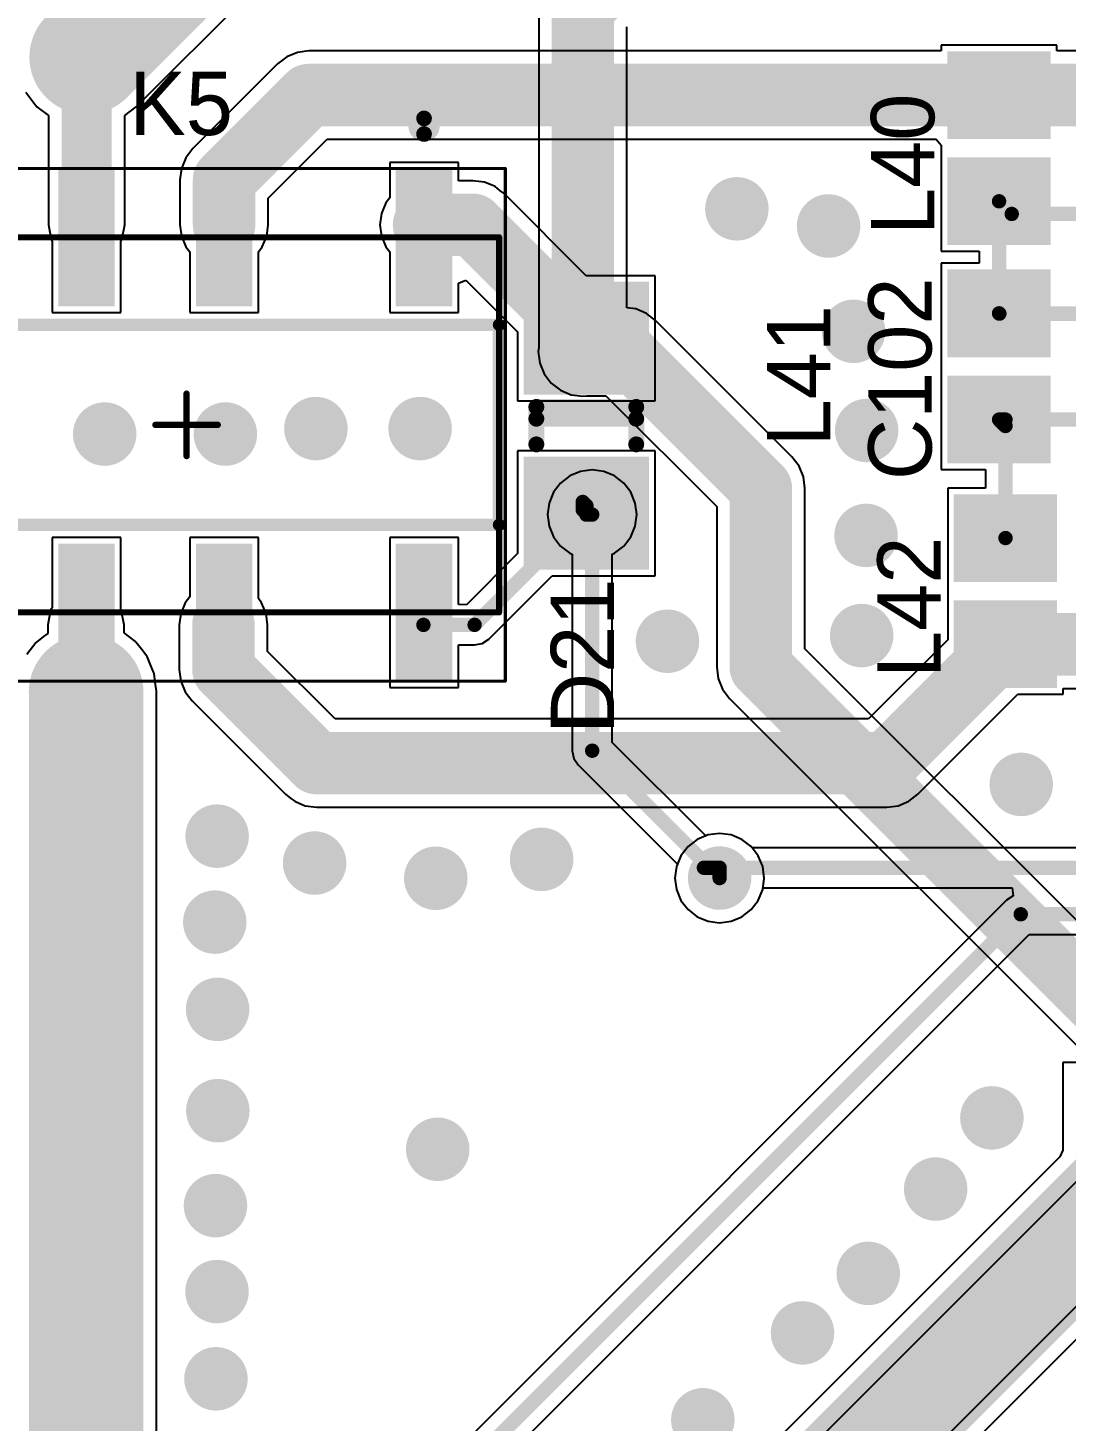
# Model space of a CAD drawing. Header units: millimetres. Extents: x 0 to 7.36, y -3.03 to 0.
# Drawn here: x 0.351 to 1.005, y -1.548 to -0.67 of the extents above; entities that cross this region are included whole.
import ezdxf

# ---------------------------------------------------------------- set-up
doc = ezdxf.new("R2010")
doc.units = ezdxf.units.MM
doc.header["$MEASUREMENT"] = 0
for name, color, linetype in [('BottomLayer', 5, 'Continuous'), ('Mechanical13', 56, 'Continuous'), ('Mechanical15', 56, 'Continuous'), ('MultiLayer', 9, 'Continuous'), ('TopLayer', 1, 'Continuous'), ('TopOverlay', 2, 'Continuous'), ('TopPaste', 8, 'Continuous'), ('TopSolder', 216, 'Continuous'), ('ViaHoleLayer', 16, 'Continuous')]:
    doc.layers.add(name, color=color, linetype=linetype)

# ---------------------------------------------------------------- blocks, each defined once
blk = doc.blocks.new('TECO_SMT_8_V_17')
at = {"layer": 'Mechanical13', "const_width": 0.003937}
for points in [[(0.1181103, 0.1968504), (-0.1181102, 0.1968504)], [(-0.1181102, -0.1968504), (-0.1181102, 0.1968504)], [(0.1181103, -0.1968504), (0.1181103, 0.1968504)], [(0.1181103, -0.1968504), (-0.1181102, -0.1968504)]]:
    blk.add_lwpolyline(points, dxfattribs=at)
at = {"layer": 'Mechanical13', "const_width": 0.0019685}
for points in [[(-0.1190944, 0.1968504, 1), (-0.117126, 0.1968504, 1)], [(-0.1190944, 0.1968504, 1), (-0.117126, 0.1968504, 1)], [(0.1171261, 0.1968504, 1), (0.1190945, 0.1968504, 1)], [(0.1171261, 0.1968504, 1), (0.1190945, 0.1968504, 1)], [(-0.1190944, -0.1968504, 1), (-0.117126, -0.1968504, 1)], [(-0.1190944, -0.1968504, 1), (-0.117126, -0.1968504, 1)], [(0.1171261, -0.1968504, 1), (0.1190945, -0.1968504, 1)], [(0.1171261, -0.1968504, 1), (0.1190945, -0.1968504, 1)]]:
    blk.add_lwpolyline(points, format="xyb", close=True, dxfattribs=at)
at = {"layer": 'Mechanical15'}
for points, const_width in [([(0.1614174, 0.2007874), (-0.1614173, 0.2007874)], 0.0019685), ([(-0.1614173, -0.2007874), (-0.1614173, 0.2007874)], 0.0019685), ([(0.1614174, -0.2007874), (0.1614174, 0.2007874)], 0.0019685), ([(0, -0.019685), (0, 0.019685)], 0.003937), ([(0.019685, 0), (-0.019685, 0)], 0.003937), ([(0.1614174, -0.2007874), (-0.1614173, -0.2007874)], 0.0019685)]:
    blk.add_lwpolyline(points, dxfattribs=dict(at, const_width=const_width))
for points, const_width in [([(-0.1619094, 0.2007874, 1), (-0.1609252, 0.2007874, 1)], 0.0009842), ([(-0.1619094, 0.2007874, 1), (-0.1609252, 0.2007874, 1)], 0.0009842), ([(0.1609253, 0.2007874, 1), (0.1619095, 0.2007874, 1)], 0.0009842), ([(0.1609253, 0.2007874, 1), (0.1619095, 0.2007874, 1)], 0.0009842), ([(-0.0009842, 0.019685, 1), (0.0009842, 0.019685, 1)], 0.0019685), ([(-0.0206692, 0, 1), (-0.0187008, 0, 1)], 0.0019685), ([(0.0187008, 0, 1), (0.0206692, 0, 1)], 0.0019685), ([(-0.0009842, -0.019685, 1), (0.0009842, -0.019685, 1)], 0.0019685), ([(-0.1619094, -0.2007874, 1), (-0.1609252, -0.2007874, 1)], 0.0009842), ([(-0.1619094, -0.2007874, 1), (-0.1609252, -0.2007874, 1)], 0.0009842), ([(0.1609253, -0.2007874, 1), (0.1619095, -0.2007874, 1)], 0.0009842), ([(0.1609253, -0.2007874, 1), (0.1619095, -0.2007874, 1)], 0.0009842)]:
    blk.add_lwpolyline(points, format="xyb", close=True, dxfattribs=dict(at, const_width=const_width))
at = {"layer": 'TopLayer'}
for points in [[(-0.0787401, 0.1633858), (-0.1574803, 0.1633858), (-0.0787401, 0.1358268), (-0.1574803, 0.1358268)], [(0.1574804, 0.1633858), (0.0787402, 0.1633858), (0.1574804, 0.1358268), (0.0787402, 0.1358268)], [(-0.0787401, 0.0374015), (-0.1574803, 0.0374015), (-0.0787401, 0.0098425), (-0.1574803, 0.0098425)], [(0.1574804, 0.0374015), (0.0787402, 0.0374015), (0.1574804, 0.0098425), (0.0787402, 0.0098425)], [(-0.0787401, -0.0492126), (-0.1574803, -0.0492126), (-0.0787401, -0.0767716), (-0.1574803, -0.0767716)], [(0.1574804, -0.0492126), (0.0787402, -0.0492126), (0.1574804, -0.0767716), (0.0787402, -0.0767716)], [(-0.0787401, -0.1358268), (-0.1574803, -0.1358268), (-0.0787401, -0.1633858), (-0.1574803, -0.1633858)], [(0.1574804, -0.1358268), (0.0787402, -0.1358268), (0.1574804, -0.1633858), (0.0787402, -0.1633858)]]:
    blk.add_solid(points, dxfattribs=at)
at = {"layer": 'TopOverlay', "const_width": 0.007874}
for points in [[(0.0629922, 0.1968504), (-0.0629921, 0.1968504)], [(-0.0629921, -0.1968504), (-0.0629921, 0.1968504)], [(0.0629922, -0.1968504), (0.0629922, 0.1968504)], [(0.0629922, -0.1968504), (-0.0629921, -0.1968504)]]:
    blk.add_lwpolyline(points, dxfattribs=at)
at = {"layer": 'TopOverlay'}
for points, const_width in [([(-0.0649606, 0.1968504, 1), (-0.0610236, 0.1968504, 1)], 0.003937), ([(-0.0649606, 0.1968504, 1), (-0.0610236, 0.1968504, 1)], 0.003937), ([(0.0610237, 0.1968504, 1), (0.0649607, 0.1968504, 1)], 0.003937), ([(0.0610237, 0.1968504, 1), (0.0649607, 0.1968504, 1)], 0.003937), ([(-0.1831889, 0.1496063, 1), (-0.1930315, 0.1496063, 1)], 0.0098425), ([(-0.1954921, 0.1496063, 1), (-0.1905709, 0.1496063, 1)], 0.0049212), ([(-0.1856495, 0.1496063, 1), (-0.1807283, 0.1496063, 1)], 0.0049212), ([(-0.0649606, -0.1968504, 1), (-0.0610236, -0.1968504, 1)], 0.003937), ([(-0.0649606, -0.1968504, 1), (-0.0610236, -0.1968504, 1)], 0.003937), ([(0.0610237, -0.1968504, 1), (0.0649607, -0.1968504, 1)], 0.003937), ([(0.0610237, -0.1968504, 1), (0.0649607, -0.1968504, 1)], 0.003937)]:
    blk.add_lwpolyline(points, format="xyb", close=True, dxfattribs=dict(at, const_width=const_width))
at = {"layer": 'TopPaste'}
for points in [[(-0.0787401, 0.1633858), (-0.1574803, 0.1633858), (-0.0787401, 0.1358268), (-0.1574803, 0.1358268)], [(0.1574804, 0.1633858), (0.0787402, 0.1633858), (0.1574804, 0.1358268), (0.0787402, 0.1358268)], [(-0.0787401, 0.0374015), (-0.1574803, 0.0374015), (-0.0787401, 0.0098425), (-0.1574803, 0.0098425)], [(0.1574804, 0.0374015), (0.0787402, 0.0374015), (0.1574804, 0.0098425), (0.0787402, 0.0098425)], [(-0.0787401, -0.0492126), (-0.1574803, -0.0492126), (-0.0787401, -0.0767716), (-0.1574803, -0.0767716)], [(0.1574804, -0.0492126), (0.0787402, -0.0492126), (0.1574804, -0.0767716), (0.0787402, -0.0767716)], [(-0.0787401, -0.1358268), (-0.1574803, -0.1358268), (-0.0787401, -0.1633858), (-0.1574803, -0.1633858)], [(0.1574804, -0.1358268), (0.0787402, -0.1358268), (0.1574804, -0.1633858), (0.0787402, -0.1633858)]]:
    blk.add_solid(points, dxfattribs=at)
at = {"layer": 'TopSolder'}
for points in [[(-0.0747401, 0.1673858), (-0.1614803, 0.1673858), (-0.0747401, 0.1318268), (-0.1614803, 0.1318268)], [(0.1614804, 0.1673858), (0.0747402, 0.1673858), (0.1614804, 0.1318268), (0.0747402, 0.1318268)], [(-0.0747401, 0.0414015), (-0.1614803, 0.0414015), (-0.0747401, 0.0058425), (-0.1614803, 0.0058425)], [(0.1614804, 0.0414015), (0.0747402, 0.0414015), (0.1614804, 0.0058425), (0.0747402, 0.0058425)], [(-0.0747401, -0.0452126), (-0.1614803, -0.0452126), (-0.0747401, -0.0807716), (-0.1614803, -0.0807716)], [(0.1614804, -0.0452126), (0.0747402, -0.0452126), (0.1614804, -0.0807716), (0.0747402, -0.0807716)], [(-0.0747401, -0.1318268), (-0.1614803, -0.1318268), (-0.0747401, -0.1673858), (-0.1614803, -0.1673858)], [(0.1614804, -0.1318268), (0.0747402, -0.1318268), (0.1614804, -0.1673858), (0.0747402, -0.1673858)]]:
    blk.add_solid(points, dxfattribs=at)
blk = doc.blocks.new('1N4148_111')
at = {"layer": 'TopLayer'}
for points in [[(-0.0866141, -0.035433), (-0.0236221, -0.035433), (-0.0866141, 0.035433), (-0.0236221, 0.035433)], [(0.0236221, -0.035433), (0.0866141, -0.035433), (0.0236221, 0.035433), (0.0866141, 0.035433)]]:
    blk.add_solid(points, dxfattribs=at)
at = {"layer": 'TopOverlay', "const_width": 0.01}
for points in [[(-0.011815, -0.0314646), (-0.011815, 0.0314646)], [(0.0117795, 0.0314646), (-0.0117795, 0.0314646)], [(-0.0043661, -0.0314646), (-0.0043661, 0.0314646)], [(0.0117795, -0.0314646), (-0.0117795, -0.0314646)]]:
    blk.add_lwpolyline(points, dxfattribs=at)
at = {"layer": 'TopOverlay', "const_width": 0.005}
for points in [[(-0.014315, 0.0314646, 1), (-0.009315, 0.0314646, 1)], [(-0.0142795, 0.0314646, 1), (-0.0092795, 0.0314646, 1)], [(-0.0068661, 0.0314646, 1), (-0.0018661, 0.0314646, 1)], [(0.0092795, 0.0314646, 1), (0.0142795, 0.0314646, 1)], [(-0.014315, -0.0314646, 1), (-0.009315, -0.0314646, 1)], [(-0.0142795, -0.0314646, 1), (-0.0092795, -0.0314646, 1)], [(-0.0068661, -0.0314646, 1), (-0.0018661, -0.0314646, 1)], [(0.0092795, -0.0314646, 1), (0.0142795, -0.0314646, 1)]]:
    blk.add_lwpolyline(points, format="xyb", close=True, dxfattribs=at)
at = {"layer": 'TopPaste'}
for points in [[(-0.0866141, -0.035433), (-0.0236221, -0.035433), (-0.0866141, 0.035433), (-0.0236221, 0.035433)], [(0.0236221, -0.035433), (0.0866141, -0.035433), (0.0236221, 0.035433), (0.0866141, 0.035433)]]:
    blk.add_solid(points, dxfattribs=at)
at = {"layer": 'TopSolder'}
for points in [[(-0.0906141, -0.039433), (-0.0196221, -0.039433), (-0.0906141, 0.039433), (-0.0196221, 0.039433)], [(0.0196221, -0.039433), (0.0906141, -0.039433), (0.0196221, 0.039433), (0.0906141, 0.039433)]]:
    blk.add_solid(points, dxfattribs=at)
blk = doc.blocks.new('IND_0805_246')
at = {"layer": 'TopLayer'}
for points in [[(-0.0570866, -0.0285433), (-0.0098426, -0.0285433), (-0.0570866, 0.0285433), (-0.0098426, 0.0285433)], [(0.0098426, -0.0285433), (0.0570866, -0.0285433), (0.0098426, 0.0285433), (0.0570866, 0.0285433)]]:
    blk.add_solid(points, dxfattribs=at)
at = {"layer": 'TopPaste'}
for points in [[(-0.0570866, -0.0285433), (-0.0098426, -0.0285433), (-0.0570866, 0.0285433), (-0.0098426, 0.0285433)], [(0.0098426, -0.0285433), (0.0570866, -0.0285433), (0.0098426, 0.0285433), (0.0570866, 0.0285433)]]:
    blk.add_solid(points, dxfattribs=at)
at = {"layer": 'TopSolder'}
for points in [[(-0.0610866, -0.0325433), (-0.0058426, -0.0325433), (-0.0610866, 0.0325433), (-0.0058426, 0.0325433)], [(0.0058426, -0.0325433), (0.0610866, -0.0325433), (0.0058426, 0.0325433), (0.0610866, 0.0325433)]]:
    blk.add_solid(points, dxfattribs=at)
blk = doc.blocks.new('IND_0805_247')
at = {"layer": 'TopLayer'}
for points in [[(-0.0570866, -0.0285433), (-0.0098426, -0.0285433), (-0.0570866, 0.0285433), (-0.0098426, 0.0285433)], [(0.0098426, -0.0285433), (0.0570866, -0.0285433), (0.0098426, 0.0285433), (0.0570866, 0.0285433)]]:
    blk.add_solid(points, dxfattribs=at)
at = {"layer": 'TopPaste'}
for points in [[(-0.0570866, -0.0285433), (-0.0098426, -0.0285433), (-0.0570866, 0.0285433), (-0.0098426, 0.0285433)], [(0.0098426, -0.0285433), (0.0570866, -0.0285433), (0.0098426, 0.0285433), (0.0570866, 0.0285433)]]:
    blk.add_solid(points, dxfattribs=at)
at = {"layer": 'TopSolder'}
for points in [[(-0.0610866, -0.0325433), (-0.0058426, -0.0325433), (-0.0610866, 0.0325433), (-0.0058426, 0.0325433)], [(0.0058426, -0.0325433), (0.0610866, -0.0325433), (0.0058426, 0.0325433), (0.0610866, 0.0325433)]]:
    blk.add_solid(points, dxfattribs=at)
blk = doc.blocks.new('IND_0805_285')
at = {"layer": 'TopLayer'}
for points in [[(-0.0570866, -0.0285433), (-0.0098426, -0.0285433), (-0.0570866, 0.0285433), (-0.0098426, 0.0285433)], [(0.0098426, -0.0285433), (0.0570866, -0.0285433), (0.0098426, 0.0285433), (0.0570866, 0.0285433)]]:
    blk.add_solid(points, dxfattribs=at)
at = {"layer": 'TopPaste'}
for points in [[(-0.0570866, -0.0285433), (-0.0098426, -0.0285433), (-0.0570866, 0.0285433), (-0.0098426, 0.0285433)], [(0.0098426, -0.0285433), (0.0570866, -0.0285433), (0.0098426, 0.0285433), (0.0570866, 0.0285433)]]:
    blk.add_solid(points, dxfattribs=at)
at = {"layer": 'TopSolder'}
for points in [[(-0.0610866, -0.0325433), (-0.0058426, -0.0325433), (-0.0610866, 0.0325433), (-0.0058426, 0.0325433)], [(0.0058426, -0.0325433), (0.0610866, -0.0325433), (0.0058426, 0.0325433), (0.0610866, 0.0325433)]]:
    blk.add_solid(points, dxfattribs=at)

msp = doc.modelspace()

# ---------------------------------------------------------------- linework, layer by layer
at = {"layer": 'BottomLayer'}
for p, q in [((0.6724985, -0.6579252), (0.6724985, -0.8716972)), ((0.7280921, -0.8465371), (0.7280921, -0.669439)), ((0.733588, -0.8472607), (0.7280921, -0.8465371)), ((0.7402921, -0.8500376), (0.733588, -0.8472607)), ((0.746049, -0.854455), (0.7402921, -0.8500376)), ((0.832049, -0.940455), (0.746049, -0.854455)), ((0.6724985, -0.8716972), (0.6721808, -0.8741103)), ((0.6721808, -0.8741103), (0.6731388, -0.8813869)), ((0.6731388, -0.8813869), (0.6759474, -0.8881675)), ((0.6759474, -0.8881675), (0.6804153, -0.8939903)), ((0.6804153, -0.8939903), (0.686238, -0.8984582)), ((0.686238, -0.8984582), (0.6930187, -0.9012668)), ((0.6930187, -0.9012668), (0.7002953, -0.9022248)), ((0.7002953, -0.9022248), (0.7027084, -0.9019071)), ((0.7027084, -0.9019071), (0.7148799, -0.9019071)), ((0.7148799, -0.9019071), (0.7845969, -0.9716241)), ((0.8364664, -0.9462119), (0.832049, -0.940455)), ((0.8392433, -0.952916), (0.8364664, -0.9462119)), ((0.6921396, -0.9524317), (0.6863169, -0.9568996)), ((0.6989203, -0.9496231), (0.6921396, -0.9524317)), ((0.7061969, -0.9486651), (0.6989203, -0.9496231)), ((0.7134735, -0.9496231), (0.7061969, -0.9486651)), ((0.7202542, -0.9524317), (0.7134735, -0.9496231)), ((0.7260769, -0.9568996), (0.7202542, -0.9524317)), ((0.8401905, -0.9601103), (0.8392433, -0.952916)), ((0.681849, -0.9627223), (0.6790404, -0.969503)), ((0.6863169, -0.9568996), (0.681849, -0.9627223)), ((0.7305448, -0.9627223), (0.7260769, -0.9568996)), ((0.7333534, -0.969503), (0.7305448, -0.9627223)), ((0.8401905, -1.0613445), (0.8401905, -0.9601103)), ((0.6790404, -0.969503), (0.6780824, -0.9767796)), ((0.7343114, -0.9767796), (0.7333534, -0.969503)), ((0.7845969, -0.9716241), (0.7845969, -1.0728583)), ((0.6780824, -0.9767796), (0.6790404, -0.9840562)), ((0.7333534, -0.9840562), (0.7343114, -0.9767796)), ((0.6790404, -0.9840562), (0.681849, -0.9908369)), ((0.681849, -0.9908369), (0.6863169, -0.9966596)), ((0.7260769, -0.9966596), (0.7305448, -0.9908369)), ((0.7305448, -0.9908369), (0.7333534, -0.9840562)), ((0.6863169, -0.9966596), (0.6921396, -1.0011275)), ((0.7202542, -1.0011275), (0.7260769, -0.9966596)), ((0.6921396, -1.0011275), (0.6935524, -1.0017127)), ((0.6935524, -1.0017127), (0.6935524, -1.1254764)), ((0.7188414, -1.0017127), (0.7202542, -1.0011275)), ((0.7188414, -1.1202389), (0.7188414, -1.0017127)), ((1.0908775, -1.3120315), (0.8401905, -1.0613445)), ((0.7845969, -1.0728583), (0.7855441, -1.0800526)), ((0.7855441, -1.0800526), (0.788321, -1.0867567)), ((0.788321, -1.0867567), (0.7927384, -1.0925136)), ((0.7927384, -1.0925136), (1.0515673, -1.3513425)), ((0.7777556, -1.1791531), (0.7188414, -1.1202389)), ((0.6935524, -1.1254764), (0.6945149, -1.1303153)), ((0.6945149, -1.1303153), (0.6972559, -1.1344174)), ((0.6972559, -1.1344174), (0.7598736, -1.1970351)), ((0.7791683, -1.1785679), (0.7777556, -1.1791531)), ((0.7864449, -1.1776099), (0.7791683, -1.1785679)), ((0.7937215, -1.1785679), (0.7864449, -1.1776099)), ((0.8005022, -1.1813765), (0.7937215, -1.1785679)), ((0.8063249, -1.1858444), (0.8005022, -1.1813765)), ((0.8107928, -1.1916671), (0.8063249, -1.1858444)), ((0.8136014, -1.1984478), (0.8107928, -1.1916671)), ((0.7592884, -1.1984478), (0.7583304, -1.2057244)), ((0.7598736, -1.1970351), (0.7592884, -1.1984478)), ((0.8145594, -1.2057244), (0.8136014, -1.1984478)), ((0.7583304, -1.2057244), (0.7592884, -1.213001)), ((0.8136014, -1.213001), (0.8145594, -1.2057244)), ((0.7592884, -1.213001), (0.762097, -1.2197817)), ((0.762097, -1.2197817), (0.7665649, -1.2256044)), ((0.8063249, -1.2256044), (0.8107928, -1.2197817)), ((0.8107928, -1.2197817), (0.8136014, -1.213001)), ((0.7665649, -1.2256044), (0.7723876, -1.2300723)), ((0.8005022, -1.2300723), (0.8063249, -1.2256044)), ((0.7723876, -1.2300723), (0.7791683, -1.2328809)), ((0.7791683, -1.2328809), (0.7864449, -1.2338389)), ((0.7864449, -1.2338389), (0.7937215, -1.2328809)), ((0.7937215, -1.2328809), (0.8005022, -1.2300723)), ((1.0515672, -1.3563425), (0.6904984, -1.7174076)), ((0.7379504, -1.7485769), (1.1130332, -1.373498))]:
    msp.add_line(p, q, dxfattribs=at)
for points, const_width in [([(0.7002953, -0.6579252), (1.0421457, -0.3160748)], 0.0393701), ([(0.7002953, -0.8741103), (0.7002953, -0.6579252)], 0.0393701), ([(0.7002953, -0.8741103), (0.7263937, -0.8741103)], 0.0393701), ([(0.7263937, -0.8741103), (0.8123937, -0.9601103)], 0.0393701), ([(0.8123937, -1.0728583), (0.8123937, -0.9601103)], 0.0393701), ([(0.7061969, -1.1254764), (0.7061969, -0.9767796)], 0.0090551), ([(0.8123937, -1.0728583), (1.093378, -1.3538426)], 0.0393701), ([(0.7061969, -1.1254764), (0.7864449, -1.2057244)], 0.0090551), ([(0.7101536, -1.737063), (1.093378, -1.3538426)], 0.0393701)]:
    msp.add_lwpolyline(points, dxfattribs=dict(at, const_width=const_width))
for points, const_width in [([(0.6904528, -0.6579252, 1), (0.7101378, -0.6579252, 1)], 0.019685), ([(0.6904528, -0.6579252, 1), (0.7101378, -0.6579252, 1)], 0.019685), ([(0.7873189, -0.7841654, 1), (0.8073189, -0.7841654, 1)], 0.02), ([(0.8450906, -0.7949922, 1), (0.8650906, -0.7949922, 1)], 0.02), ([(0.8608544, -0.8613307, 1), (0.8808544, -0.8613307, 1)], 0.02), ([(0.6902953, -0.8741103, 1), (0.7102953, -0.8741103, 1)], 0.02), ([(0.6904528, -0.8741103, 1), (0.7101378, -0.8741103, 1)], 0.019685), ([(0.6904528, -0.8741103, 1), (0.7101378, -0.8741103, 1)], 0.019685), ([(0.7165512, -0.8741103, 1), (0.7362362, -0.8741103, 1)], 0.019685), ([(0.7165512, -0.8741103, 1), (0.7362362, -0.8741103, 1)], 0.019685), ([(0.5221299, -0.9225866, 1), (0.5421299, -0.9225866, 1)], 0.02), ([(0.5877835, -0.9225866, 1), (0.6077835, -0.9225866, 1)], 0.02), ([(0.8690984, -0.9238071, 1), (0.8890984, -0.9238071, 1)], 0.02), ([(0.3890866, -0.9260394, 1), (0.4090866, -0.9260394, 1)], 0.02), ([(0.4651103, -0.9260394, 1), (0.4851103, -0.9260394, 1)], 0.02), ([(0.8025512, -0.9601103, 1), (0.8222362, -0.9601103, 1)], 0.019685), ([(0.8025512, -0.9601103, 1), (0.8222362, -0.9601103, 1)], 0.019685), ([(0.6961969, -0.9767796, 1), (0.7161969, -0.9767796, 1)], 0.02), ([(0.7039331, -0.9767796, 1), (0.7084607, -0.9767796, 1)], 0.0045275), ([(0.8687087, -0.9898977, 1), (0.8887087, -0.9898977, 1)], 0.02), ([(0.8659567, -1.0529646, 1), (0.8859567, -1.0529646, 1)], 0.02), ([(0.7435984, -1.0565315, 1), (0.7635984, -1.0565315, 1)], 0.02), ([(0.8025512, -1.0728583, 1), (0.8222362, -1.0728583, 1)], 0.019685), ([(0.8025512, -1.0728583, 1), (0.8222362, -1.0728583, 1)], 0.019685), ([(0.7039331, -1.1254764, 1), (0.7084607, -1.1254764, 1)], 0.0045275), ([(0.7039331, -1.1254764, 1), (0.7084607, -1.1254764, 1)], 0.0045275), ([(0.9664449, -1.1467205, 1), (0.9864449, -1.1467205, 1)], 0.02), ([(0.4599134, -1.1793111, 1), (0.4799134, -1.1793111, 1)], 0.02), ([(0.6643347, -1.1939252, 1), (0.6843347, -1.1939252, 1)], 0.02), ([(0.5213189, -1.1962599, 1), (0.5413189, -1.1962599, 1)], 0.02), ([(0.5976575, -1.2058426, 1), (0.6176575, -1.2058426, 1)], 0.02), ([(0.7764449, -1.2057244, 1), (0.7964449, -1.2057244, 1)], 0.02), ([(0.7841811, -1.2057244, 1), (0.7887087, -1.2057244, 1)], 0.0045275), ([(0.4584449, -1.2334607, 1), (0.4784449, -1.2334607, 1)], 0.02), ([(0.4602047, -1.2884134, 1), (0.4802047, -1.2884134, 1)], 0.02), ([(0.4603504, -1.3522363, 1), (0.4803504, -1.3522363, 1)], 0.02), ([(0.9479646, -1.3567638, 1), (0.9679646, -1.3567638, 1)], 0.02), ([(0.5988859, -1.3765276, 1), (0.6188859, -1.3765276, 1)], 0.02), ([(0.9125591, -1.4016063, 1), (0.9325591, -1.4016063, 1)], 0.02), ([(0.4588859, -1.4120237, 1), (0.4788859, -1.4120237, 1)], 0.02), ([(0.8700748, -1.4547126, 1), (0.8900748, -1.4547126, 1)], 0.02), ([(0.4598347, -1.4661733, 1), (0.4798347, -1.4661733, 1)], 0.02), ([(0.8286811, -1.4921929, 1), (0.8486811, -1.4921929, 1)], 0.02), ([(0.4591772, -1.521126, 1), (0.4791772, -1.521126, 1)], 0.02), ([(0.7658859, -1.5469292, 1), (0.7858859, -1.5469292, 1)], 0.02)]:
    msp.add_lwpolyline(points, format="xyb", close=True, dxfattribs=dict(at, const_width=const_width))
at = {"layer": 'MultiLayer', "const_width": 0.02}
for points in [[(0.7873189, -0.7841654, 1), (0.8073189, -0.7841654, 1)], [(0.8450906, -0.7949922, 1), (0.8650906, -0.7949922, 1)], [(0.8608544, -0.8613307, 1), (0.8808544, -0.8613307, 1)], [(0.6902953, -0.8741103, 1), (0.7102953, -0.8741103, 1)], [(0.5221299, -0.9225866, 1), (0.5421299, -0.9225866, 1)], [(0.5877835, -0.9225866, 1), (0.6077835, -0.9225866, 1)], [(0.8690984, -0.9238071, 1), (0.8890984, -0.9238071, 1)], [(0.3890866, -0.9260394, 1), (0.4090866, -0.9260394, 1)], [(0.4651103, -0.9260394, 1), (0.4851103, -0.9260394, 1)], [(0.6961969, -0.9767796, 1), (0.7161969, -0.9767796, 1)], [(0.8687087, -0.9898977, 1), (0.8887087, -0.9898977, 1)], [(0.8659567, -1.0529646, 1), (0.8859567, -1.0529646, 1)], [(0.7435984, -1.0565315, 1), (0.7635984, -1.0565315, 1)], [(0.9664449, -1.1467205, 1), (0.9864449, -1.1467205, 1)], [(0.4599134, -1.1793111, 1), (0.4799134, -1.1793111, 1)], [(0.6643347, -1.1939252, 1), (0.6843347, -1.1939252, 1)], [(0.5213189, -1.1962599, 1), (0.5413189, -1.1962599, 1)], [(0.5976575, -1.2058426, 1), (0.6176575, -1.2058426, 1)], [(0.7764449, -1.2057244, 1), (0.7964449, -1.2057244, 1)], [(0.4584449, -1.2334607, 1), (0.4784449, -1.2334607, 1)], [(0.4602047, -1.2884134, 1), (0.4802047, -1.2884134, 1)], [(0.4603504, -1.3522363, 1), (0.4803504, -1.3522363, 1)], [(0.9479646, -1.3567638, 1), (0.9679646, -1.3567638, 1)], [(0.5988859, -1.3765276, 1), (0.6188859, -1.3765276, 1)], [(0.9125591, -1.4016063, 1), (0.9325591, -1.4016063, 1)], [(0.4588859, -1.4120237, 1), (0.4788859, -1.4120237, 1)], [(0.8700748, -1.4547126, 1), (0.8900748, -1.4547126, 1)], [(0.4598347, -1.4661733, 1), (0.4798347, -1.4661733, 1)], [(0.8286811, -1.4921929, 1), (0.8486811, -1.4921929, 1)], [(0.4591772, -1.521126, 1), (0.4791772, -1.521126, 1)], [(0.7658859, -1.5469292, 1), (0.7858859, -1.5469292, 1)]]:
    msp.add_lwpolyline(points, format="xyb", close=True, dxfattribs=at)
at = {"layer": 'TopLayer'}
for p, q in [((0.4189774, -0.7198908), (0.4926667, -0.6462016)), ((0.9989173, -0.681004), (0.9260827, -0.681004)), ((0.9260827, -0.681004), (0.9260827, -0.6847032)), ((0.9989173, -0.6847032), (0.9989173, -0.681004)), ((0.5080061, -0.6928447), (0.4546282, -0.7462227)), ((0.513763, -0.6884273), (0.5080061, -0.6928447)), ((0.520467, -0.6856504), (0.513763, -0.6884273)), ((0.5276614, -0.6847032), (0.520467, -0.6856504)), ((0.9260827, -0.6847032), (0.5276614, -0.6847032)), ((1.0125985, -0.6847032), (0.9989173, -0.6847032)), ((0.3493248, -0.7107209), (0.3563612, -0.7198908)), ((0.3563612, -0.7198908), (0.3635845, -0.7254335)), ((0.3635845, -0.7254335), (0.3635845, -0.7942638)), ((0.4117541, -0.7254335), (0.4189774, -0.7198908)), ((0.4117541, -0.7942638), (0.4117541, -0.7254335)), ((0.5020803, -0.7773918), (0.5391752, -0.7402968)), ((0.5391752, -0.7402968), (0.922942, -0.7402968)), ((0.922942, -0.7402968), (0.9260825, -0.743996)), ((0.9260825, -0.743996), (0.9260825, -0.7479333)), ((0.4502108, -0.7519796), (0.4474339, -0.7586837)), ((0.4546282, -0.7462227), (0.4502108, -0.7519796)), ((0.9260825, -0.7479333), (0.9260827, -0.7479333)), ((0.9260827, -0.7479333), (0.9260827, -0.8109252)), ((0.4474339, -0.7586837), (0.4464867, -0.765878)), ((0.6219212, -0.7548938), (0.5786142, -0.7548938)), ((0.5786142, -0.7548938), (0.5786142, -0.7772126)), ((0.6219212, -0.766467), (0.6219212, -0.7548938)), ((0.4464867, -0.765878), (0.4464867, -0.7942638)), ((0.6310827, -0.766467), (0.6219212, -0.766467)), ((0.6346367, -0.7669349), (0.6310827, -0.766467)), ((0.6382763, -0.767414), (0.6346367, -0.7669349)), ((0.638277, -0.7674142), (0.6382763, -0.767414)), ((0.6449804, -0.7701907), (0.638277, -0.7674142)), ((0.6449807, -0.7701909), (0.6449804, -0.7701907)), ((0.6449811, -0.7701911), (0.6449807, -0.7701909)), ((0.648095, -0.7725805), (0.6449811, -0.7701911)), ((0.5020803, -0.7942638), (0.5020803, -0.7773918)), ((0.576195, -0.7803654), (0.5734181, -0.7870695)), ((0.5786142, -0.7772126), (0.576195, -0.7803654)), ((0.6507375, -0.774608), (0.648095, -0.7725805)), ((0.702408, -0.8262757), (0.6507375, -0.774608)), ((0.5734181, -0.7870695), (0.5724709, -0.7942638)), ((0.3635845, -0.7942638), (0.3654178, -0.8034807)), ((0.4099208, -0.8034807), (0.4117541, -0.7942638)), ((0.4464867, -0.7942638), (0.4474339, -0.8014581)), ((0.5011331, -0.8014581), (0.5020803, -0.7942638)), ((0.5724709, -0.7942638), (0.5734181, -0.8014581)), ((0.3654178, -0.8034807), (0.3660158, -0.8043756)), ((0.3660158, -0.8043756), (0.3660158, -0.849382)), ((0.4093228, -0.8043756), (0.4099208, -0.8034807)), ((0.4093228, -0.849382), (0.4093228, -0.8043756)), ((0.4474339, -0.8014581), (0.4502108, -0.8081622)), ((0.4983562, -0.8081622), (0.5011331, -0.8014581)), ((0.5734181, -0.8014581), (0.576195, -0.8081622)), ((0.4502108, -0.8081622), (0.4526299, -0.8113149)), ((0.4526299, -0.8113149), (0.4526299, -0.849382)), ((0.4959369, -0.8113151), (0.4983562, -0.8081622)), ((0.4959369, -0.849382), (0.4959369, -0.8113151)), ((0.576195, -0.8081622), (0.5786142, -0.811315)), ((0.5786142, -0.811315), (0.5786142, -0.849382)), ((0.9260827, -0.8109252), (0.9498555, -0.8109252)), ((0.9498555, -0.8109252), (0.9498555, -0.818504)), ((0.9498555, -0.818504), (0.9260827, -0.818504)), ((0.9260827, -0.818504), (0.9260827, -0.8814958)), ((0.6219212, -0.830945), (0.6265406, -0.8290315)), ((0.6219212, -0.849382), (0.6219212, -0.830945)), ((0.6265406, -0.8290315), (0.6591615, -0.8616506)), ((0.7457755, -0.8262757), (0.702408, -0.8262757)), ((0.7457755, -0.9050157), (0.7457755, -0.8262757)), ((0.3660158, -0.849382), (0.4093228, -0.849382)), ((0.4526299, -0.849382), (0.4959369, -0.849382)), ((0.5786142, -0.849382), (0.6219212, -0.849382)), ((0.6591615, -0.8616506), (0.6591615, -0.9050157)), ((0.9260827, -0.8814958), (0.9260825, -0.8814958)), ((0.9260825, -0.8814958), (0.9260825, -0.8854334)), ((0.9260825, -0.8854334), (0.9260827, -0.8854334)), ((0.9260827, -0.8854334), (0.9260827, -0.9484252)), ((0.6591615, -0.9050157), (0.7457755, -0.9050157)), ((0.7457755, -0.9365119), (0.6591615, -0.9365119)), ((0.6591615, -0.9365119), (0.6591615, -1.0013069)), ((0.7457755, -1.0152519), (0.7457755, -0.9365119)), ((0.9260827, -0.9484252), (0.953891, -0.9484252)), ((0.953891, -0.9484252), (0.953891, -0.9600394)), ((0.953891, -0.9600394), (0.9301182, -0.9600394)), ((0.9301182, -0.9600394), (0.9301182, -1.0219685)), ((0.4093228, -0.9911143), (0.3660158, -0.9911143)), ((0.3660158, -0.9911143), (0.3660158, -1.0355313)), ((0.4093228, -1.0367097), (0.4093228, -0.9911143)), ((0.4959369, -0.9911143), (0.4526299, -0.9911143)), ((0.4526299, -0.9911143), (0.4526299, -1.0286682)), ((0.4959369, -1.0296941), (0.4959369, -0.9911143)), ((0.6219212, -0.9911143), (0.5786142, -0.9911143)), ((0.5786142, -0.9911143), (0.5786142, -1.0856025)), ((0.6219212, -1.0334897), (0.6219212, -0.9911143)), ((0.6591615, -1.0013069), (0.6269212, -1.0335472)), ((0.6410591, -1.0551733), (0.6809805, -1.0152519)), ((0.6809805, -1.0152519), (0.7457755, -1.0152519)), ((0.9301182, -1.0219685), (0.9301181, -1.0230314)), ((0.9301181, -1.0230314), (0.9301181, -1.0269686)), ((0.3660158, -1.0355313), (0.3650241, -1.0370154)), ((0.4498171, -1.0323339), (0.4470402, -1.039038)), ((0.4526299, -1.0286682), (0.4498171, -1.0323339)), ((0.4979625, -1.0323339), (0.4959369, -1.0296941)), ((0.5007394, -1.039038), (0.4979625, -1.0323339)), ((0.6269212, -1.0335472), (0.6219212, -1.0334897)), ((0.9301181, -1.0269686), (0.9301182, -1.0280315)), ((0.9301182, -1.0280315), (0.9301182, -1.0555713)), ((0.3650241, -1.0370154), (0.3631908, -1.0462323)), ((0.4095271, -1.0370154), (0.4093228, -1.0367097)), ((0.4113604, -1.0462323), (0.4095271, -1.0370154)), ((0.4470402, -1.039038), (0.446093, -1.0462323)), ((0.5016866, -1.0462323), (0.5007394, -1.039038)), ((0.3631908, -1.0516124), (0.3605871, -1.0536507)), ((0.3631908, -1.0462323), (0.3631908, -1.0516124)), ((0.4113604, -1.0513386), (0.4113604, -1.0462323)), ((0.4140356, -1.0533914), (0.4113604, -1.0513386)), ((0.446093, -1.0462323), (0.446093, -1.0745158)), ((0.5016866, -1.0630024), (0.5016866, -1.0462323)), ((0.355666, -1.0575514), (0.3501251, -1.064919)), ((0.3558707, -1.0573428), (0.355666, -1.0575514)), ((0.3560408, -1.0572096), (0.3558707, -1.0573428)), ((0.3561722, -1.0570384), (0.3560408, -1.0572096)), ((0.3605871, -1.0536507), (0.3561722, -1.0570384)), ((0.418484, -1.0567369), (0.4140356, -1.0533914)), ((0.4186172, -1.056907), (0.418484, -1.0567369)), ((0.4187884, -1.0570384), (0.4186172, -1.056907)), ((0.4221781, -1.0614559), (0.4187884, -1.0570384)), ((0.4256088, -1.0658384), (0.4221781, -1.0614559)), ((0.6219212, -1.0856025), (0.6219212, -1.0588768)), ((0.6219212, -1.0588768), (0.6321181, -1.0588768)), ((0.6321181, -1.0588768), (0.636957, -1.0579143)), ((0.636957, -1.0579143), (0.6410591, -1.0551733)), ((0.9301182, -1.0555713), (0.8801909, -1.1054985)), ((0.4256933, -1.0660369), (0.4256088, -1.0658384)), ((0.4258248, -1.0662083), (0.4256933, -1.0660369)), ((0.4279567, -1.0713551), (0.4258248, -1.0662083)), ((0.5441798, -1.1054985), (0.5016866, -1.0630024)), ((0.4301351, -1.0764737), (0.4279567, -1.0713551)), ((0.4301653, -1.0766873), (0.4301351, -1.0764737)), ((0.430248, -1.0768869), (0.4301653, -1.0766873)), ((0.4309757, -1.0824142), (0.430248, -1.0768869)), ((0.446093, -1.0745158), (0.446467, -1.0773565)), ((0.446467, -1.0773565), (0.4470399, -1.0817092)), ((0.4317545, -1.0879181), (0.4309757, -1.0824142)), ((0.4317285, -1.0881319), (0.4317545, -1.0879181)), ((0.4317567, -1.0883465), (0.4317285, -1.0881319)), ((0.4470399, -1.0817092), (0.4470402, -1.0817101)), ((0.4470402, -1.0817101), (0.4498167, -1.0884134)), ((0.5786142, -1.0856025), (0.6219212, -1.0856025)), ((1.0029528, -1.0899606), (1.0029528, -1.0862614)), ((1.0029528, -1.0862614), (1.0125001, -1.0862614)), ((0.4317567, -1.9454682), (0.4317567, -1.0883465)), ((0.4498167, -1.0884134), (0.4498171, -1.0884142)), ((0.4498171, -1.0884142), (0.4518998, -1.0911285)), ((0.4518998, -1.0911285), (0.4542338, -1.0941705)), ((0.4542338, -1.0941705), (0.5130094, -1.1529499)), ((0.91136, -1.1529506), (0.9743501, -1.0899606)), ((0.9743501, -1.0899606), (1.0029528, -1.0899606)), ((0.8801909, -1.1054985), (0.5441798, -1.1054985)), ((0.5130094, -1.1529499), (0.5130098, -1.1529502)), ((0.5130098, -1.1529502), (0.5130101, -1.1529506)), ((0.5130101, -1.1529506), (0.5163976, -1.1555499)), ((0.5163976, -1.1555499), (0.5187662, -1.1573675)), ((0.5187662, -1.1573675), (0.5187665, -1.1573676)), ((0.5187665, -1.1573676), (0.518767, -1.157368)), ((0.518767, -1.157368), (0.5220774, -1.1587392)), ((0.898899, -1.1601449), (0.9056031, -1.157368)), ((0.9056031, -1.157368), (0.91136, -1.1529506)), ((0.5220774, -1.1587392), (0.5254702, -1.1601447)), ((0.5254702, -1.1601447), (0.5254708, -1.1601448)), ((0.5254708, -1.1601448), (0.5254711, -1.1601449)), ((0.5254711, -1.1601449), (0.5326645, -1.1610921)), ((0.5326645, -1.1610921), (0.532665, -1.161092)), ((0.532665, -1.161092), (0.5326654, -1.1610921)), ((0.5326654, -1.1610921), (0.8917047, -1.1610921)), ((0.8917047, -1.1610921), (0.898899, -1.1601449)), ((0.7723876, -1.1813765), (0.7665649, -1.1858444)), ((0.7791683, -1.1785679), (0.7723876, -1.1813765)), ((0.7864449, -1.1776099), (0.7791683, -1.1785679)), ((0.7937215, -1.1785679), (0.7864449, -1.1776099)), ((0.8005022, -1.1813765), (0.7937215, -1.1785679)), ((0.8063249, -1.1858444), (0.8005022, -1.1813765)), ((0.762097, -1.1916671), (0.7592884, -1.1984478)), ((0.7665649, -1.1858444), (0.762097, -1.1916671)), ((0.8068772, -1.1865642), (0.8063249, -1.1858444)), ((1.5002244, -1.1865642), (0.8068772, -1.1865642)), ((0.7592884, -1.1984478), (0.7583304, -1.2057244)), ((0.7583304, -1.2057244), (0.7592884, -1.213001)), ((0.9672126, -1.2195827), (0.5550197, -1.6317756)), ((0.7592884, -1.213001), (0.762097, -1.2197817)), ((0.762097, -1.2197817), (0.7665649, -1.2256044)), ((0.8063249, -1.2256044), (0.8107928, -1.2197817)), ((0.8107928, -1.2197817), (0.8136014, -1.213001)), ((0.8136014, -1.213001), (0.8137525, -1.2118532)), ((0.8137525, -1.2118532), (0.9707644, -1.2118532)), ((0.9713146, -1.2168417), (0.9672126, -1.2195827)), ((0.9707644, -1.2118532), (0.9713146, -1.2168417)), ((0.7665649, -1.2256044), (0.7723876, -1.2300723)), ((0.8005022, -1.2300723), (0.8063249, -1.2256044)), ((0.7723876, -1.2300723), (0.7791683, -1.2328809)), ((0.7791683, -1.2328809), (0.7864449, -1.2338389)), ((0.7864449, -1.2338389), (0.7937215, -1.2328809)), ((0.7937215, -1.2328809), (0.8005022, -1.2300723)), ((0.5766052, -1.6459541), (0.9813911, -1.2411682)), ((0.9813911, -1.2411682), (1.4868098, -1.2411682)), ((1.0833661, -1.3218898), (1.0026575, -1.3218898)), ((1.0026575, -1.3218898), (1.0026575, -1.3770076)), ((1.0026573, -1.3770077), (1.0007638, -1.3812657)), ((1.0026574, -1.3770077), (1.0026573, -1.3770077)), ((1.0026575, -1.3770076), (1.0026574, -1.3770077)), ((1.0007638, -1.3812657), (0.4427864, -1.9392431)), ((0.5054026, -2.0018593), (1.060046, -1.4472161))]:
    msp.add_line(p, q, dxfattribs=at)
for points, const_width in [([(0.3876693, -0.6885827), (0.4743268, -0.6019252)], 0.0720472), ([(0.3876693, -0.7942638), (0.3876693, -0.6885827)], 0.0314961), ([(0.4742835, -0.765878), (0.5276614, -0.7125)], 0.0393701), ([(0.5276614, -0.7125), (0.9625, -0.7125)], 0.0393701), ([(0.9625, -0.7125), (1.0498032, -0.7125)], 0.0393701), ([(0.4742835, -0.7942638), (0.4742835, -0.765878)], 0.0393701), ([(0.6002677, -0.7942638), (0.6310827, -0.7942638)], 0.0393701), ([(0.6310827, -0.7942638), (0.7024685, -0.8656457)], 0.0393701), ([(0.9625, -0.7794292), (0.9704725, -0.7874016)], 0.0090551), ([(0.9625, -0.85), (0.9625, -0.7794292)], 0.0090551), ([(0.9704725, -0.7874016), (1.0499016, -0.7874016)], 0.0090551), ([(0.7002953, -0.8741103), (0.7024685, -0.8656457)], 0.0393701), ([(0.9625, -0.85), (0.9626969, -0.8501969)], 0.0090551), ([(0.9626969, -0.8501969), (1.05, -0.8501969)], 0.0090551), ([(0.9625, -0.9169292), (0.9665355, -0.9169292)], 0.0090551), ([(0.9625, -0.9169292), (0.9665355, -0.9209646)], 0.0090551), ([(0.9665355, -0.9169292), (1.0419292, -0.9169292)], 0.0090551), ([(0.9665355, -0.9915355), (0.9665355, -0.9209646)], 0.0090551), ([(0.7002244, -0.9736418), (0.7002244, -0.9688111)], 0.0090551), ([(0.7002244, -0.9688111), (0.7025236, -0.9711103)], 0.0090551), ([(0.6321181, -1.0462323), (0.7024685, -0.9758819)], 0.0090551), ([(0.7002244, -0.9736418), (0.7024685, -0.9758819)], 0.0090551), ([(0.7025236, -0.9767796), (0.7025236, -0.9711103)], 0.0090551), ([(0.7025236, -0.9767796), (0.7061969, -0.9767796)], 0.0090551), ([(0.4738898, -1.0745158), (0.4738898, -1.0462323)], 0.0393701), ([(0.3872756, -1.0885552), (0.3872756, -1.0462323)], 0.0314961), ([(0.599874, -1.0462323), (0.6321181, -1.0462323)], 0.0090551), ([(0.8917047, -1.1332953), (0.9665355, -1.0584646)], 0.0393701), ([(0.9665355, -1.0584646), (1.0459646, -1.0584646)], 0.0393701), ([(0.3872756, -1.0885552), (0.3874803, -1.0883465)], 0.0720472), ([(0.3874803, -2.0467441), (0.3874803, -1.0883465)], 0.0720472), ([(0.4738898, -1.0745158), (0.5326654, -1.1332953)], 0.0393701), ([(0.5326654, -1.1332953), (0.8917047, -1.1332953)], 0.0393701), ([(0.7765394, -1.1992087), (0.7864449, -1.1992087)], 0.0090551), ([(0.7864449, -1.1992087), (1.5002244, -1.1992087)], 0.0090551), ([(0.7864449, -1.2057244), (0.7864449, -1.1992087)], 0.0090551), ([(0.5639607, -1.6407166), (0.9761536, -1.2285237)], 0.0090551), ([(0.9761536, -1.2285237), (1.4920473, -1.2285237)], 0.0090551), ([(0.4740945, -1.9705512), (1.0498229, -1.3948229)], 0.0720472)]:
    msp.add_lwpolyline(points, dxfattribs=dict(at, const_width=const_width))
for points, const_width in [([(0.3696575, -0.6885827, 1), (0.4056811, -0.6885827, 1)], 0.0360236), ([(0.3797953, -0.6885827, 1), (0.3955433, -0.6885827, 1)], 0.015748), ([(0.5178189, -0.7125, 1), (0.5375039, -0.7125, 1)], 0.019685), ([(0.5178189, -0.7125, 1), (0.5375039, -0.7125, 1)], 0.019685), ([(0.9526575, -0.7125, 1), (0.9723425, -0.7125, 1)], 0.019685), ([(0.9526575, -0.7125, 1), (0.9723425, -0.7125, 1)], 0.019685), ([(0.464441, -0.765878, 1), (0.484126, -0.765878, 1)], 0.019685), ([(0.464441, -0.765878, 1), (0.484126, -0.765878, 1)], 0.019685), ([(0.7873189, -0.7841654, 1), (0.8073189, -0.7841654, 1)], 0.02), ([(0.3797953, -0.7942638, 1), (0.3955433, -0.7942638, 1)], 0.015748), ([(0.464441, -0.7942638, 1), (0.484126, -0.7942638, 1)], 0.019685), ([(0.5904252, -0.7942638, 1), (0.6101102, -0.7942638, 1)], 0.019685), ([(0.6212402, -0.7942638, 1), (0.6409252, -0.7942638, 1)], 0.019685), ([(0.6212402, -0.7942638, 1), (0.6409252, -0.7942638, 1)], 0.019685), ([(0.8450906, -0.7949922, 1), (0.8650906, -0.7949922, 1)], 0.02), ([(0.9602362, -0.7794292, 1), (0.9647638, -0.7794292, 1)], 0.0045275), ([(0.9602362, -0.7794292, 1), (0.9647638, -0.7794292, 1)], 0.0045275), ([(0.9682087, -0.7874016, 1), (0.9727363, -0.7874016, 1)], 0.0045275), ([(0.9682087, -0.7874016, 1), (0.9727363, -0.7874016, 1)], 0.0045275), ([(0.8608544, -0.8613307, 1), (0.8808544, -0.8613307, 1)], 0.02), ([(0.692626, -0.8656457, 1), (0.712311, -0.8656457, 1)], 0.019685), ([(0.692626, -0.8656457, 1), (0.712311, -0.8656457, 1)], 0.019685), ([(0.9602362, -0.85, 1), (0.9647638, -0.85, 1)], 0.0045275), ([(0.9602362, -0.85, 1), (0.9647638, -0.85, 1)], 0.0045275), ([(0.9604331, -0.8501969, 1), (0.9649607, -0.8501969, 1)], 0.0045275), ([(0.9604331, -0.8501969, 1), (0.9649607, -0.8501969, 1)], 0.0045275), ([(0.6902953, -0.8741103, 1), (0.7102953, -0.8741103, 1)], 0.02), ([(0.6904528, -0.8741103, 1), (0.7101378, -0.8741103, 1)], 0.019685), ([(0.5221299, -0.9225866, 1), (0.5421299, -0.9225866, 1)], 0.02), ([(0.5877835, -0.9225866, 1), (0.6077835, -0.9225866, 1)], 0.02), ([(0.8690984, -0.9238071, 1), (0.8890984, -0.9238071, 1)], 0.02), ([(0.3890866, -0.9260394, 1), (0.4090866, -0.9260394, 1)], 0.02), ([(0.4651103, -0.9260394, 1), (0.4851103, -0.9260394, 1)], 0.02), ([(0.9602362, -0.9169292, 1), (0.9647638, -0.9169292, 1)], 0.0045275), ([(0.9602362, -0.9169292, 1), (0.9647638, -0.9169292, 1)], 0.0045275), ([(0.9642717, -0.9169292, 1), (0.9687993, -0.9169292, 1)], 0.0045275), ([(0.9642717, -0.9169292, 1), (0.9687993, -0.9169292, 1)], 0.0045275), ([(0.9642717, -0.9209646, 1), (0.9687993, -0.9209646, 1)], 0.0045275), ([(0.9642717, -0.9209646, 1), (0.9687993, -0.9209646, 1)], 0.0045275), ([(0.6961969, -0.9767796, 1), (0.7161969, -0.9767796, 1)], 0.02), ([(0.6979606, -0.9688111, 1), (0.7024882, -0.9688111, 1)], 0.0045275), ([(0.6979606, -0.9688111, 1), (0.7024882, -0.9688111, 1)], 0.0045275), ([(0.6979606, -0.9736418, 1), (0.7024882, -0.9736418, 1)], 0.0045275), ([(0.6979606, -0.9736418, 1), (0.7024882, -0.9736418, 1)], 0.0045275), ([(0.7002047, -0.9758819, 1), (0.7047323, -0.9758819, 1)], 0.0045275), ([(0.7002047, -0.9758819, 1), (0.7047323, -0.9758819, 1)], 0.0045275), ([(0.7002598, -0.9711103, 1), (0.7047874, -0.9711103, 1)], 0.0045275), ([(0.7002598, -0.9711103, 1), (0.7047874, -0.9711103, 1)], 0.0045275), ([(0.7002598, -0.9767796, 1), (0.7047874, -0.9767796, 1)], 0.0045275), ([(0.7002598, -0.9767796, 1), (0.7047874, -0.9767796, 1)], 0.0045275), ([(0.7039331, -0.9767796, 1), (0.7084607, -0.9767796, 1)], 0.0045275), ([(0.8687087, -0.9898977, 1), (0.8887087, -0.9898977, 1)], 0.02), ([(0.9642717, -0.9915355, 1), (0.9687993, -0.9915355, 1)], 0.0045275), ([(0.4640473, -1.0462323, 1), (0.4837323, -1.0462323, 1)], 0.019685), ([(0.3794016, -1.0462323, 1), (0.3951496, -1.0462323, 1)], 0.015748), ([(0.8659567, -1.0529646, 1), (0.8859567, -1.0529646, 1)], 0.02), ([(0.5976102, -1.0462323, 1), (0.6021378, -1.0462323, 1)], 0.0045275), ([(0.6298543, -1.0462323, 1), (0.6343819, -1.0462323, 1)], 0.0045275), ([(0.6298543, -1.0462323, 1), (0.6343819, -1.0462323, 1)], 0.0045275), ([(0.7435984, -1.0565315, 1), (0.7635984, -1.0565315, 1)], 0.02), ([(0.956693, -1.0584646, 1), (0.976378, -1.0584646, 1)], 0.019685), ([(0.956693, -1.0584646, 1), (0.976378, -1.0584646, 1)], 0.019685), ([(0.3692638, -1.0885552, 1), (0.4052874, -1.0885552, 1)], 0.0360236), ([(0.3694685, -1.0883465, 1), (0.4054921, -1.0883465, 1)], 0.0360236), ([(0.3694685, -1.0883465, 1), (0.4054921, -1.0883465, 1)], 0.0360236), ([(0.4640473, -1.0745158, 1), (0.4837323, -1.0745158, 1)], 0.019685), ([(0.4640473, -1.0745158, 1), (0.4837323, -1.0745158, 1)], 0.019685), ([(0.3794016, -1.0885552, 1), (0.3951496, -1.0885552, 1)], 0.015748), ([(0.5228229, -1.1332953, 1), (0.5425079, -1.1332953, 1)], 0.019685), ([(0.5228229, -1.1332953, 1), (0.5425079, -1.1332953, 1)], 0.019685), ([(0.8818622, -1.1332953, 1), (0.9015472, -1.1332953, 1)], 0.019685), ([(0.8818622, -1.1332953, 1), (0.9015472, -1.1332953, 1)], 0.019685), ([(0.9664449, -1.1467205, 1), (0.9864449, -1.1467205, 1)], 0.02), ([(0.4599134, -1.1793111, 1), (0.4799134, -1.1793111, 1)], 0.02), ([(0.6643347, -1.1939252, 1), (0.6843347, -1.1939252, 1)], 0.02), ([(0.5213189, -1.1962599, 1), (0.5413189, -1.1962599, 1)], 0.02), ([(0.5976575, -1.2058426, 1), (0.6176575, -1.2058426, 1)], 0.02), ([(0.7764449, -1.2057244, 1), (0.7964449, -1.2057244, 1)], 0.02), ([(0.7742756, -1.1992087, 1), (0.7788032, -1.1992087, 1)], 0.0045275), ([(0.7841811, -1.1992087, 1), (0.7887087, -1.1992087, 1)], 0.0045275), ([(0.7841811, -1.1992087, 1), (0.7887087, -1.1992087, 1)], 0.0045275), ([(0.7841811, -1.1992087, 1), (0.7887087, -1.1992087, 1)], 0.0045275), ([(0.7841811, -1.2057244, 1), (0.7887087, -1.2057244, 1)], 0.0045275), ([(0.4584449, -1.2334607, 1), (0.4784449, -1.2334607, 1)], 0.02), ([(0.9738898, -1.2285237, 1), (0.9784174, -1.2285237, 1)], 0.0045275), ([(0.9738898, -1.2285237, 1), (0.9784174, -1.2285237, 1)], 0.0045275), ([(0.4602047, -1.2884134, 1), (0.4802047, -1.2884134, 1)], 0.02), ([(0.4603504, -1.3522363, 1), (0.4803504, -1.3522363, 1)], 0.02), ([(0.9479646, -1.3567638, 1), (0.9679646, -1.3567638, 1)], 0.02), ([(0.5988859, -1.3765276, 1), (0.6188859, -1.3765276, 1)], 0.02), ([(0.9125591, -1.4016063, 1), (0.9325591, -1.4016063, 1)], 0.02), ([(0.4588859, -1.4120237, 1), (0.4788859, -1.4120237, 1)], 0.02), ([(0.8700748, -1.4547126, 1), (0.8900748, -1.4547126, 1)], 0.02), ([(0.4598347, -1.4661733, 1), (0.4798347, -1.4661733, 1)], 0.02), ([(0.8286811, -1.4921929, 1), (0.8486811, -1.4921929, 1)], 0.02), ([(0.4591772, -1.521126, 1), (0.4791772, -1.521126, 1)], 0.02), ([(0.7658859, -1.5469292, 1), (0.7858859, -1.5469292, 1)], 0.02)]:
    msp.add_lwpolyline(points, format="xyb", close=True, dxfattribs=dict(at, const_width=const_width))
at = {"layer": 'ViaHoleLayer', "const_width": 0.009561}
for points in [[(0.7925384, -0.7841654, 1), (0.8020994, -0.7841654, 1)], [(0.8503101, -0.7949922, 1), (0.8598711, -0.7949922, 1)], [(0.8660739, -0.8613307, 1), (0.8756349, -0.8613307, 1)], [(0.6955148, -0.8741103, 1), (0.7050758, -0.8741103, 1)], [(0.3943061, -0.9260394, 1), (0.4038671, -0.9260394, 1)], [(0.4703298, -0.9260394, 1), (0.4798908, -0.9260394, 1)], [(0.5273494, -0.9225866, 1), (0.5369104, -0.9225866, 1)], [(0.593003, -0.9225866, 1), (0.602564, -0.9225866, 1)], [(0.8743179, -0.9238071, 1), (0.8838789, -0.9238071, 1)], [(0.7014164, -0.9767796, 1), (0.7109774, -0.9767796, 1)], [(0.8739282, -0.9898977, 1), (0.8834892, -0.9898977, 1)], [(0.8711762, -1.0529646, 1), (0.8807372, -1.0529646, 1)], [(0.7488179, -1.0565315, 1), (0.7583789, -1.0565315, 1)], [(0.9716644, -1.1467205, 1), (0.9812254, -1.1467205, 1)], [(0.4651329, -1.1793111, 1), (0.4746939, -1.1793111, 1)], [(0.6695542, -1.1939252, 1), (0.6791152, -1.1939252, 1)], [(0.5265384, -1.1962599, 1), (0.5360994, -1.1962599, 1)], [(0.602877, -1.2058426, 1), (0.612438, -1.2058426, 1)], [(0.7816644, -1.2057244, 1), (0.7912254, -1.2057244, 1)], [(0.4636644, -1.2334607, 1), (0.4732254, -1.2334607, 1)], [(0.4654242, -1.2884134, 1), (0.4749852, -1.2884134, 1)], [(0.4655699, -1.3522363, 1), (0.4751309, -1.3522363, 1)], [(0.9531841, -1.3567638, 1), (0.9627451, -1.3567638, 1)], [(0.6041054, -1.3765276, 1), (0.6136664, -1.3765276, 1)], [(0.9177786, -1.4016063, 1), (0.9273396, -1.4016063, 1)], [(0.4641054, -1.4120237, 1), (0.4736664, -1.4120237, 1)], [(0.8752943, -1.4547126, 1), (0.8848553, -1.4547126, 1)], [(0.4650542, -1.4661733, 1), (0.4746152, -1.4661733, 1)], [(0.8339006, -1.4921929, 1), (0.8434616, -1.4921929, 1)], [(0.4643967, -1.521126, 1), (0.4739577, -1.521126, 1)], [(0.7711054, -1.5469292, 1), (0.7806664, -1.5469292, 1)]]:
    msp.add_lwpolyline(points, format="xyb", close=True, dxfattribs=at)

# ---------------------------------------------------------------- block references
at = {"rotation": 270}
for name, p in [('IND_0805_247', (0.9625, -0.7459646)), ('TECO_SMT_8_V_17', (0.4506614, -0.9202481)), ('IND_0805_285', (0.9625, -0.8834646)), ('1N4148_111', (0.7024685, -0.9207638)), ('IND_0805_246', (0.9665355, -1.025))]:
    msp.add_blockref(name, p, dxfattribs=at)

# ---------------------------------------------------------------- texts
at = {"layer": 'TopOverlay'}
msp.add_text('K5', height=0.039894, dxfattribs=at).set_placement((0.4146023, -0.7377079))
for s, p in [('L40', (0.9216921, -0.8006221)), ('C102', (0.92, -0.955)), ('L41', (0.8562512, -0.933815)), ('L42', (0.9257276, -1.0796575)), ('D21', (0.72, -1.115))]:
    msp.add_text(s, height=0.039894, rotation=90, dxfattribs=at).set_placement(p)

doc.saveas('drawing.dxf')
